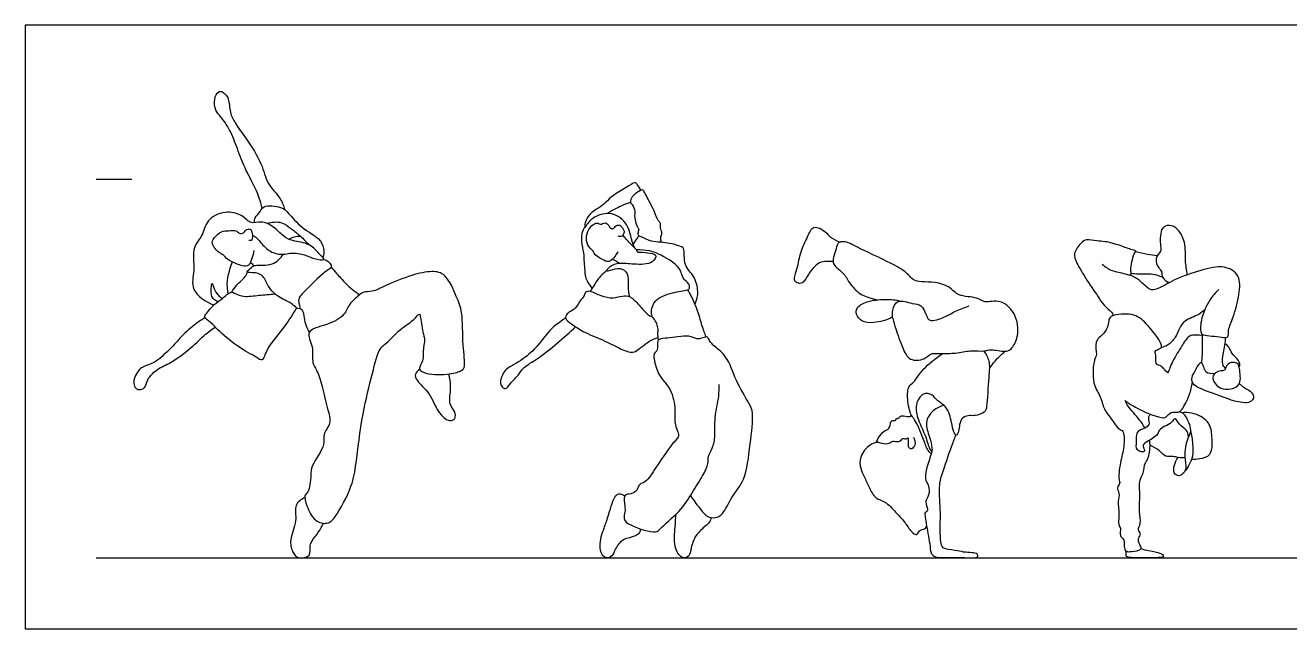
# Model space of a CAD drawing. Header units: millimetres. Extents: x 1.9 to 19.7, y 0.9 to 24.9.
# Drawn here: x 1.91 to 7.34, y 11.11 to 13.7 of the extents above; entities that cross this region are included whole.
import ezdxf

# ---------------------------------------------------------------- set-up
doc = ezdxf.new("R2010")
doc.units = ezdxf.units.MM
for name, color, linetype, true_color in [('AG-DIAGRAM', 7, 'Continuous', 0xfecc66), ('AG-GUIDE', 7, 'Continuous', 0xcccccc), ('AG-PEOPLE', 7, 'Continuous', 0x66ccff), ('X-VPRT', 6, 'Continuous', 0xff00ff)]:
    doc.layers.add(name, color=color, linetype=linetype, true_color=true_color)

msp = doc.modelspace()

# ---------------------------------------------------------------- linework, layer by layer
at = {"layer": 'AG-DIAGRAM'}
msp.add_line((2.2184, 11.4133), (17.5534, 11.4133), dxfattribs=at)
at = {"layer": 'AG-GUIDE'}
msp.add_line((2.2184, 13.0389), (2.3708, 13.0389), dxfattribs=at)
at = {"layer": 'AG-PEOPLE'}
for points, knots in [([(2.9308, 12.9133), (2.9271, 12.9298), (2.9189, 12.9622), (2.8852, 13.0339), (2.8558, 13.0855), (2.8236, 13.1709), (2.7955, 13.2486), (2.7532, 13.3075), (2.7284, 13.3325), (2.7227, 13.381), (2.7392, 13.4158), (2.7587, 13.4167), (2.7734, 13.4028), (2.7894, 13.3829), (2.7913, 13.3228), (2.8149, 13.278), (2.8649, 13.2098), (2.9323, 13.1067), (2.9483, 13.0187), (3.0129, 12.9579), (3.0224, 12.9242), (3.0274, 12.9082)], [0, 0, 0, 0, 0.412184, 0.919162, 1.373184, 1.920721, 2.459233, 2.942409, 3.281375, 3.676479, 4.018305, 4.243922, 4.493657, 4.780768, 5.218103, 5.62896, 6.16066, 6.804305, 7.352065, 7.878421, 8.289254, 8.289254, 8.289254, 8.289254]), ([(4.5564, 12.9906), (4.5541, 13.0001), (4.5424, 13.0157), (4.53, 13.0283), (4.4921, 12.9987), (4.4374, 12.9727), (4.4067, 12.9378), (4.3773, 12.9154), (4.3345, 12.8905), (4.3154, 12.8537), (4.3161, 12.8381), (4.317, 12.8321)], [0, 0, 0, 0, 0.353121, 0.589149, 1.0126, 1.537308, 1.975641, 2.37184, 2.831012, 3.250093, 3.501418, 3.501418, 3.501418, 3.501418]), ([(4.6467, 12.7672), (4.644, 12.7732), (4.639, 12.7868), (4.6513, 12.8075), (4.6386, 12.8283), (4.6443, 12.8513), (4.6285, 12.8606), (4.6202, 12.8885), (4.6055, 12.9209), (4.5745, 12.9778), (4.5653, 12.9979), (4.5364, 12.9788), (4.5142, 12.9607), (4.5104, 12.9354), (4.5222, 12.9308), (4.533, 12.8987), (4.528, 12.8802), (4.535, 12.8496), (4.5415, 12.8338), (4.5504, 12.8226), (4.5415, 12.8064), (4.5462, 12.7972), (4.5487, 12.7931)], [0, 0, 0, 0, 0.291324, 0.59329, 0.904106, 1.200854, 1.456689, 1.794455, 2.202385, 2.73246, 2.993838, 3.342729, 3.707695, 4.003191, 4.215975, 4.579315, 4.875925, 5.234267, 5.509066, 5.738729, 6.000798, 6.246542, 6.246542, 6.246542, 6.246542]), ([(2.8976, 12.8512), (2.8974, 12.8586), (2.8973, 12.875), (2.9251, 12.8978), (2.9334, 12.9292), (3.0155, 12.9218), (3.0451, 12.8927), (3.0985, 12.826), (3.1764, 12.7891), (3.1983, 12.7428), (3.195, 12.7147), (3.1909, 12.7023)], [0, 0, 0, 0, 0.271993, 0.60697, 0.908712, 1.394094, 1.77449, 2.30342, 2.84031, 3.23391, 3.596868, 3.596868, 3.596868, 3.596868]), ([(4.5128, 12.9379), (4.5009, 12.9343), (4.479, 12.9271), (4.4284, 12.9013), (4.419, 12.8944), (4.4141, 12.891)], [0, 0, 0, 0, 0.39966, 0.882098, 1.157667, 1.157667, 1.157667, 1.157667]), ([(2.889, 12.7969), (2.8939, 12.7949), (2.9052, 12.7913), (2.9341, 12.753), (2.9753, 12.7191), (3.0223, 12.7138), (3.0487, 12.7238), (3.1102, 12.718), (3.1467, 12.697), (3.2086, 12.6867), (3.1759, 12.7157), (3.1378, 12.7655), (3.0614, 12.7713), (3.0201, 12.792), (2.9821, 12.8359), (2.9265, 12.8619), (2.882, 12.842), (2.8448, 12.8884), (2.7711, 12.9051), (2.6892, 12.8665), (2.677, 12.7932), (2.6273, 12.7479), (2.6441, 12.6454), (2.6172, 12.5615), (2.689, 12.51), (2.7238, 12.4987)], [0, 0, 0, 0, 0.229757, 0.622796, 1.052921, 1.433216, 1.741894, 2.179854, 2.59134, 2.965401, 3.247759, 3.716002, 4.209352, 4.598145, 5.036835, 5.477794, 5.84566, 6.25907, 6.752773, 7.274949, 7.752723, 8.204388, 8.7754, 9.294319, 9.900832, 9.900832, 9.900832, 9.900832]), ([(4.5306, 12.7421), (4.5269, 12.7517), (4.5174, 12.771), (4.5053, 12.8472), (4.4355, 12.9025), (4.3584, 12.8805), (4.3348, 12.8574), (4.3227, 12.8397), (4.3205, 12.8364)], [0, 0, 0, 0, 0.363894, 0.924474, 1.512752, 2.067047, 2.501896, 2.60277, 2.60277, 2.60277, 2.60277]), ([(2.895, 12.7322), (2.8935, 12.7208), (2.887, 12.7002), (2.8771, 12.6636), (2.8447, 12.6657), (2.8217, 12.6756), (2.7803, 12.6912), (2.7639, 12.7152), (2.7456, 12.7212), (2.7095, 12.7604), (2.7232, 12.7873), (2.7546, 12.8182), (2.7866, 12.815), (2.8199, 12.8224), (2.8301, 12.8039), (2.853, 12.8054), (2.8597, 12.8233), (2.8806, 12.8267), (2.8888, 12.8116), (2.8914, 12.7721), (2.8778, 12.7755), (2.8738, 12.7759)], [0, 0, 0, 0, 0.340156, 0.671715, 0.966495, 1.266082, 1.647835, 1.947471, 2.203382, 2.601326, 2.898856, 3.2691, 3.598366, 3.917574, 4.159195, 4.405727, 4.647313, 4.881912, 5.113925, 5.446866, 5.648655, 5.648655, 5.648655, 5.648655]), ([(2.9521, 12.8484), (2.9715, 12.8552), (3.016, 12.8588), (3.0529, 12.8267), (3.0898, 12.8007), (3.1181, 12.7721), (3.1313, 12.757)], [0, 0, 0, 0, 0.454605, 0.847829, 1.237762, 1.687181, 1.687181, 1.687181, 1.687181]), ([(4.3205, 12.8364), (4.3148, 12.8298), (4.3036, 12.8151), (4.2997, 12.7687), (4.3118, 12.7228), (4.3126, 12.6943), (4.313, 12.6803)], [2.60277, 2.60277, 2.60277, 2.60277, 2.935684, 3.372146, 3.826315, 4.250799, 4.250799, 4.250799, 4.250799]), ([(4.4583, 12.7265), (4.4548, 12.72), (4.4468, 12.709), (4.42, 12.675), (4.3901, 12.6969), (4.3576, 12.7107), (4.3541, 12.7315), (4.3306, 12.7461), (4.3189, 12.7852), (4.331, 12.8226), (4.35, 12.8454), (4.3738, 12.8534), (4.3824, 12.8402), (4.404, 12.8565), (4.4198, 12.8401), (4.4266, 12.8235), (4.443, 12.8271), (4.4471, 12.838), (4.4687, 12.8474), (4.4883, 12.8148), (4.4829, 12.807), (4.4781, 12.7911), (4.4644, 12.7921), (4.459, 12.7939)], [0, 0, 0, 0, 0.308526, 0.698008, 1.066104, 1.448709, 1.726297, 2.055256, 2.460816, 2.866238, 3.222832, 3.522572, 3.739816, 4.038, 4.325795, 4.590999, 4.821315, 5.039523, 5.316995, 5.684379, 5.880582, 6.123767, 6.393291, 6.393291, 6.393291, 6.393291]), ([(5.3826, 12.6849), (5.3755, 12.6856), (5.3612, 12.6858), (5.3294, 12.685), (5.3023, 12.6647), (5.2752, 12.6317), (5.2579, 12.5936), (5.2332, 12.589), (5.2087, 12.6041), (5.2313, 12.6567), (5.2408, 12.728), (5.2725, 12.7868), (5.2948, 12.8466), (5.3523, 12.8141), (5.3685, 12.7879), (5.3983, 12.7733), (5.4131, 12.7687)], [0, 0, 0, 0, 0.280796, 0.613319, 0.959161, 1.360659, 1.742643, 2.021866, 2.296275, 2.724576, 3.248328, 3.755837, 4.181449, 4.609626, 4.959079, 5.371437, 5.371437, 5.371437, 5.371437]), ([(6.9039, 12.6281), (6.9005, 12.6484), (6.8923, 12.6896), (6.8991, 12.766), (6.8604, 12.835), (6.8169, 12.8433), (6.7849, 12.8247), (6.7871, 12.7508), (6.7931, 12.7287), (6.7596, 12.6997), (6.7793, 12.657), (6.7971, 12.6408), (6.791, 12.6144), (6.8154, 12.5983), (6.8275, 12.595)], [0, 0, 0, 0, 0.558615, 1.181611, 1.788337, 2.225423, 2.617524, 3.208408, 3.544328, 3.970723, 4.428012, 4.767807, 5.10114, 5.538127, 5.538127, 5.538127, 5.538127]), ([(3.0442, 12.781), (3.0523, 12.7853), (3.0694, 12.7919), (3.0861, 12.7942), (3.0945, 12.7945)], [0, 0, 0, 0, 0.3021827, 0.5924775, 0.5924775, 0.5924775, 0.5924775]), ([(4.5439, 12.7257), (4.5419, 12.7287), (4.5378, 12.7354), (4.5075, 12.7654), (4.4894, 12.7869), (4.4796, 12.7985)], [0, 0, 0, 0, 0.216917, 0.63325, 1.074745, 1.074745, 1.074745, 1.074745]), ([(4.7892, 12.5015), (4.7983, 12.5231), (4.8058, 12.556), (4.7885, 12.6263), (4.7384, 12.6635), (4.7454, 12.7437), (4.7303, 12.7489), (4.6684, 12.7701), (4.5959, 12.766), (4.5504, 12.8003), (4.5411, 12.7846), (4.5284, 12.7693), (4.5234, 12.7601)], [0, 0, 0, 0, 0.460314, 0.99572, 1.511034, 2.053395, 2.277827, 2.792084, 3.373823, 3.817257, 4.058719, 4.378526, 4.378526, 4.378526, 4.378526]), ([(5.6391, 12.4402), (5.6429, 12.4253), (5.6505, 12.3956), (5.6804, 12.3152), (5.7068, 12.2564), (5.7748, 12.2614), (5.8003, 12.2912), (5.8242, 12.2903), (5.8552, 12.2907), (5.9184, 12.2899), (5.9767, 12.3062), (6.0304, 12.297), (6.0595, 12.3112), (6.1215, 12.2945), (6.1493, 12.3086), (6.1796, 12.3585), (6.1768, 12.4527), (6.1057, 12.5276), (6.0327, 12.5034), (6.0021, 12.5344), (5.9177, 12.5331), (5.8883, 12.5763), (5.8196, 12.5997), (5.7642, 12.5951), (5.7245, 12.6048), (5.7054, 12.6317), (5.6492, 12.6723), (5.4998, 12.7368), (5.4453, 12.77), (5.4148, 12.771), (5.3993, 12.7619), (5.3939, 12.7302), (5.3796, 12.6954), (5.3854, 12.6644), (5.4299, 12.6375), (5.4501, 12.5924), (5.4963, 12.542), (5.55, 12.526), (5.5669, 12.5219), (5.5752, 12.5204)], [0, 0, 0, 0, 0.411032, 0.973718, 1.438542, 1.894979, 2.261493, 2.536848, 2.872145, 3.352086, 3.832097, 4.262185, 4.604672, 5.072711, 5.394493, 5.835685, 6.415522, 6.992525, 7.477695, 7.85742, 8.386517, 8.81244, 9.314294, 9.772269, 10.140733, 10.466816, 10.969117, 11.751313, 12.237054, 12.545312, 12.779901, 13.115513, 13.488779, 13.807568, 14.226299, 14.653932, 15.151415, 15.596339, 15.900268, 15.900268, 15.900268, 15.900268]), ([(6.538, 12.673), (6.5504, 12.6617), (6.5802, 12.6419), (6.6172, 12.6407), (6.6589, 12.6222), (6.6634, 12.6366), (6.6574, 12.6571), (6.6736, 12.7229), (6.6876, 12.7306), (6.6616, 12.7353), (6.615, 12.7545), (6.5504, 12.7725), (6.5169, 12.7717), (6.4691, 12.7826), (6.4471, 12.7652), (6.4105, 12.7207), (6.4291, 12.6754), (6.4712, 12.6049), (6.526, 12.526), (6.5483, 12.4909), (6.5856, 12.4636), (6.5828, 12.4548), (6.5826, 12.4515)], [0, 0, 0, 0, 0.503678, 0.955867, 1.398526, 1.604134, 1.942073, 2.525075, 2.731543, 3.028274, 3.556098, 4.133696, 4.556542, 5.028936, 5.398353, 5.907801, 6.375243, 7.030215, 7.725626, 8.200702, 8.651864, 8.875999, 8.875999, 8.875999, 8.875999]), ([(3.1957, 12.6942), (3.2101, 12.6896), (3.2223, 12.6789), (3.2331, 12.6583), (3.1934, 12.6404), (3.1145, 12.5558), (3.0781, 12.5243), (3.1011, 12.4744), (3.0695, 12.4905), (3.0566, 12.51), (2.9944, 12.5293), (2.9504, 12.5857), (2.9322, 12.6359), (2.8817, 12.6373), (2.8578, 12.6391), (2.8881, 12.6617), (2.9001, 12.6722), (2.9806, 12.6642), (3.0091, 12.699), (3.0214, 12.7163)], [0, 0, 0, 0, 0.288262, 0.523348, 0.870519, 1.504921, 1.900436, 2.237767, 2.492192, 2.78243, 3.234628, 3.726467, 4.129982, 4.528444, 4.73726, 5.039058, 5.287269, 5.776748, 6.23836, 6.23836, 6.23836, 6.23836]), ([(4.5439, 12.7257), (4.5579, 12.7263), (4.5823, 12.7223), (4.6306, 12.7183), (4.6067, 12.6716), (4.5264, 12.672), (4.467, 12.6805), (4.4236, 12.6669), (4.4043, 12.6422), (4.4304, 12.6488), (4.4682, 12.6609), (4.5067, 12.6348), (4.4996, 12.5826), (4.5051, 12.5321), (4.5216, 12.5299), (4.5604, 12.4843), (4.575, 12.468), (4.6037, 12.4428), (4.6052, 12.4513)], [0, 0, 0, 0, 0.434136, 0.83487, 1.210724, 1.802005, 2.336269, 2.78698, 3.079485, 3.351019, 3.782321, 4.191168, 4.677494, 5.130118, 5.380922, 5.879758, 6.255788, 6.641089, 6.641089, 6.641089, 6.641089]), ([(4.6052, 12.4513), (4.6033, 12.4587), (4.6005, 12.4747), (4.6152, 12.5251), (4.6896, 12.5521), (4.7534, 12.5624), (4.7675, 12.5651), (4.7664, 12.5923), (4.7317, 12.6103), (4.7335, 12.6628), (4.632, 12.7202), (4.5967, 12.7313), (4.5563, 12.7359), (4.5374, 12.7346)], [6.641089, 6.641089, 6.641089, 6.641089, 6.954, 7.394239, 7.977821, 8.502068, 8.71349, 9.009894, 9.391792, 9.83467, 10.513707, 10.935116, 11.427277, 11.427277, 11.427277, 11.427277]), ([(6.774, 12.7089), (6.76, 12.7108), (6.7321, 12.7151), (6.6981, 12.7224), (6.6813, 12.7266)], [0, 0, 0, 0, 0.462016, 0.9740719, 0.9740719, 0.9740719, 0.9740719]), ([(2.7848, 12.547), (2.7835, 12.5556), (2.7762, 12.601), (2.7907, 12.6485), (2.8028, 12.6831)], [1.8627813, 1.8627813, 1.8627813, 1.8627813, 2.0285782, 2.6359232, 2.6359232, 2.6359232, 2.6359232]), ([(2.8811, 12.6813), (2.8838, 12.6797), (2.889, 12.6756), (2.8924, 12.6691), (2.8935, 12.6657)], [0, 0, 0, 0, 0.1795256, 0.3687083, 0.3687083, 0.3687083, 0.3687083]), ([(3.2268, 12.6603), (3.2346, 12.6516), (3.2509, 12.6339), (3.291, 12.5869), (3.3285, 12.5562), (3.3489, 12.5416)], [0, 0, 0, 0, 0.342511, 0.793208, 1.294664, 1.294664, 1.294664, 1.294664]), ([(4.313, 12.6803), (4.3165, 12.6567), (4.3131, 12.6202), (4.3328, 12.588), (4.3471, 12.5693)], [6.3246982, 6.3246982, 6.3246982, 6.3246982, 6.8326435, 7.2988595, 7.2988595, 7.2988595, 7.2988595]), ([(4.465, 12.6763), (4.4604, 12.6798), (4.4509, 12.6862), (4.4396, 12.6916), (4.4338, 12.6939)], [0, 0, 0, 0, 0.2707332, 0.5534234, 0.5534234, 0.5534234, 0.5534234]), ([(7.039, 12.5643), (7.0241, 12.5508), (6.9959, 12.5212), (6.9587, 12.4372), (6.9588, 12.3714), (6.9816, 12.3687), (7.0574, 12.3587), (7.0821, 12.3586), (7.077, 12.3951), (7.1045, 12.4489), (7.1266, 12.542), (7.1341, 12.6276), (7.0591, 12.6728), (6.9597, 12.6476), (6.8511, 12.6112), (6.7815, 12.5681), (6.7524, 12.5614), (6.7354, 12.5675), (6.6972, 12.6068), (6.6716, 12.6206), (6.6578, 12.6277)], [0, 0, 0, 0, 0.551458, 1.241596, 1.77132, 2.075599, 2.705636, 3.012506, 3.386782, 3.940448, 4.647162, 5.275477, 5.8719, 6.583033, 7.360515, 7.996757, 8.357171, 8.642446, 9.157584, 9.64167, 9.64167, 9.64167, 9.64167]), ([(2.8007, 12.5533), (2.807, 12.5643), (2.8191, 12.5856), (2.8593, 12.6167), (2.8645, 12.6321), (2.8673, 12.6393)], [0, 0, 0, 0, 0.357025, 0.759991, 1.038901, 1.038901, 1.038901, 1.038901]), ([(3.4383, 12.3108), (3.4257, 12.2908), (3.4017, 12.1929), (3.3599, 12.0351), (3.3343, 11.8185), (3.3212, 11.7252), (3.2498, 11.5882), (3.2121, 11.5551), (3.1529, 11.5679), (3.1222, 11.6326), (3.108, 11.6823), (3.133, 11.6928), (3.1413, 11.7695), (3.1391, 11.8084), (3.2072, 11.8975), (3.1872, 11.9424), (3.2317, 11.9917), (3.2095, 12.054), (3.1905, 12.1474), (3.1677, 12.2188), (3.1417, 12.2499), (3.155, 12.3182), (3.1099, 12.3906), (3.2114, 12.4115), (3.2863, 12.4499), (3.3022, 12.5036), (3.3446, 12.5375), (3.3658, 12.5566), (3.4064, 12.5534), (3.4635, 12.584), (3.5725, 12.628), (3.6569, 12.6465), (3.7244, 12.6338), (3.7653, 12.5311), (3.7941, 12.4673), (3.7895, 12.3299), (3.8052, 12.2365), (3.7883, 12.214), (3.7339, 12.1993), (3.6407, 12.1971), (3.5962, 12.2233), (3.6265, 12.2588), (3.6197, 12.3167), (3.6324, 12.3475), (3.6185, 12.3814), (3.6155, 12.4181), (3.6094, 12.4477), (3.608, 12.4665), (3.577, 12.4274), (3.5237, 12.3977), (3.465, 12.3321), (3.4454, 12.322), (3.4383, 12.3108)], [0, 0, 0, 0, 0.612237, 1.387774, 2.229007, 2.815623, 3.517877, 3.908458, 4.315157, 4.808021, 5.194283, 5.455767, 5.940582, 6.328789, 6.911405, 7.29197, 7.719941, 8.174554, 8.751247, 9.247761, 9.598005, 10.071092, 10.530128, 11.05189, 11.586837, 12.006182, 12.423671, 12.723501, 13.0688, 13.533109, 14.167406, 14.707079, 15.152468, 15.733982, 16.231456, 16.914418, 17.466589, 17.733227, 18.158229, 18.73191, 19.083185, 19.430251, 19.869367, 20.196768, 20.534252, 20.892666, 21.218497, 21.395069, 21.740819, 22.225242, 22.755888, 23.097416, 23.097416, 23.097416, 23.097416]), ([(4.4111, 12.646), (4.4014, 12.6389), (4.3819, 12.6247), (4.3543, 12.5809), (4.3411, 12.5596), (4.3392, 12.5565)], [0, 0, 0, 0, 0.39091, 0.93298, 1.02582, 1.02582, 1.02582, 1.02582]), ([(6.7969, 12.6173), (6.7836, 12.623), (6.757, 12.6339), (6.693, 12.6281), (6.6724, 12.6322), (6.662, 12.6338)], [0, 0, 0, 0, 0.467827, 1.025913, 1.425915, 1.425915, 1.425915, 1.425915]), ([(3.0783, 12.4867), (3.0622, 12.4602), (3.0326, 12.4076), (2.9488, 12.3172), (2.9348, 12.2515), (2.9019, 12.279), (2.8228, 12.3165), (2.7411, 12.3913), (2.7128, 12.4203), (2.6823, 12.4445), (2.686, 12.4555), (2.7242, 12.5041), (2.7572, 12.5211), (2.7949, 12.5602), (2.8184, 12.5459), (2.8521, 12.5309), (2.9202, 12.5417), (2.9632, 12.5438), (2.9856, 12.546)], [0, 0, 0, 0, 0.559108, 1.210233, 1.616887, 1.915797, 2.473577, 3.083183, 3.466582, 3.799665, 3.971451, 4.412468, 4.795407, 5.191492, 5.463069, 5.807144, 6.282605, 6.75784, 6.75784, 6.75784, 6.75784]), ([(2.7402, 12.5119), (2.7303, 12.5175), (2.7067, 12.5257), (2.7153, 12.6196), (2.7223, 12.5589), (2.75, 12.5328), (2.7598, 12.5263)], [0, 0, 0, 0, 0.33816, 0.773671, 1.145901, 1.375362, 1.375362, 1.375362, 1.375362]), ([(4.5109, 12.5328), (4.5, 12.5357), (4.489, 12.5373), (4.4652, 12.5332), (4.4376, 12.5244), (4.3856, 12.5338), (4.3431, 12.56), (4.3173, 12.5555), (4.3123, 12.5336), (4.2988, 12.521), (4.276, 12.4824), (4.258, 12.4728), (4.2394, 12.4619), (4.228, 12.4373), (4.2622, 12.4154), (4.3089, 12.3812), (4.394, 12.3501), (4.4611, 12.3126), (4.5165, 12.2919), (4.5402, 12.3008), (4.5953, 12.3482), (4.6191, 12.3549), (4.6314, 12.359)], [0, 0, 0, 0, 0.380554, 0.380554, 0.800318, 1.274329, 1.734495, 2.032497, 2.316472, 2.604188, 3.03508, 3.332954, 3.631845, 3.92924, 4.309962, 4.815998, 5.438558, 6.028269, 6.506519, 6.825993, 7.371653, 7.779052, 7.779052, 7.779052, 7.779052]), ([(4.8375, 12.3612), (4.8338, 12.3697), (4.8268, 12.3856), (4.8094, 12.4464), (4.7875, 12.5092), (4.7691, 12.546), (4.7592, 12.5636)], [0.021979, 0.021979, 0.021979, 0.021979, 0.326004, 0.843356, 1.387184, 1.8964, 1.8964, 1.8964, 1.8964]), ([(5.638, 12.4469), (5.6136, 12.4328), (5.5587, 12.4198), (5.5047, 12.4236), (5.4795, 12.4579), (5.4818, 12.4927), (5.5357, 12.5173), (5.5741, 12.5204), (5.6222, 12.5238), (5.6552, 12.5195), (5.6644, 12.5166), (5.6687, 12.5151)], [0, 0, 0, 0, 0.557105, 0.989151, 1.356732, 1.682266, 2.125473, 2.513993, 2.934549, 3.279164, 3.501947, 3.501947, 3.501947, 3.501947]), ([(5.6391, 12.4402), (5.6368, 12.4519), (5.6369, 12.4747), (5.6555, 12.5284), (5.7223, 12.5015), (5.7627, 12.502), (5.7816, 12.459), (5.7944, 12.4206), (5.8651, 12.4475), (5.9064, 12.4719), (5.9471, 12.4879), (5.9669, 12.4951)], [0, 0, 0, 0, 0.361443, 0.759596, 1.232667, 1.609538, 2.003678, 2.344126, 2.824501, 3.266833, 3.748085, 3.748085, 3.748085, 3.748085]), ([(2.6861, 12.444), (2.6723, 12.4358), (2.646, 12.4196), (2.5828, 12.3644), (2.558, 12.3304), (2.5002, 12.2768), (2.4718, 12.2515), (2.4176, 12.2336), (2.3984, 12.2171), (2.3825, 12.1884), (2.377, 12.1635), (2.3875, 12.1382), (2.402, 12.1333), (2.4323, 12.1405), (2.4334, 12.1821), (2.4884, 12.2302), (2.5467, 12.2523), (2.6335, 12.3199), (2.6916, 12.3786), (2.7174, 12.3954), (2.7296, 12.4033)], [0, 0, 0, 0, 0.402036, 0.919848, 1.314545, 1.815015, 2.187293, 2.611516, 2.904128, 3.227563, 3.52219, 3.807746, 4.024192, 4.313433, 4.661966, 5.138999, 5.605686, 6.212638, 6.74061, 7.122676, 7.122676, 7.122676, 7.122676]), ([(3.0923, 12.4848), (3.0981, 12.4802), (3.1106, 12.4691), (3.11, 12.4334), (3.1221, 12.4018), (3.1293, 12.3874), (3.1333, 12.3805)], [0, 0, 0, 0, 0.272585, 0.611286, 0.948617, 1.230966, 1.230966, 1.230966, 1.230966]), ([(4.2338, 12.444), (4.2294, 12.4405), (4.2046, 12.4206), (4.1707, 12.4007), (4.1157, 12.3224), (4.0563, 12.2663), (3.983, 12.2268), (3.9667, 12.2107), (3.9466, 12.1613), (3.9641, 12.143), (3.978, 12.1353), (3.9975, 12.1647), (4.0332, 12.1969), (4.0489, 12.23), (4.1083, 12.2627), (4.2013, 12.3355), (4.2516, 12.3808), (4.2765, 12.405)], [2.05923, 2.05923, 2.05923, 2.05923, 2.163254, 2.677843, 3.298212, 3.912242, 4.488697, 4.811739, 5.263628, 5.569942, 5.790386, 6.152515, 6.613452, 6.996211, 7.520728, 8.235017, 8.902398, 8.902398, 8.902398, 8.902398]), ([(4.6332, 12.3488), (4.6314, 12.358), (4.6281, 12.3775), (4.6342, 12.4008), (4.6184, 12.4343), (4.6064, 12.4469)], [0, 0, 0, 0, 0.346535, 0.665134, 1.137111, 1.137111, 1.137111, 1.137111]), ([(6.9687, 12.3657), (6.9601, 12.3682), (6.9421, 12.37), (6.9072, 12.3685), (6.8785, 12.3197), (6.8418, 12.2637), (6.8219, 12.2119), (6.8204, 12.2048), (6.7994, 12.2275), (6.7929, 12.2369), (6.7618, 12.2437), (6.772, 12.2836), (6.7601, 12.3005), (6.7824, 12.3095), (6.7951, 12.3154), (6.7907, 12.3407), (6.7268, 12.4241), (6.6715, 12.4652), (6.5814, 12.4572), (6.5645, 12.4371), (6.5651, 12.4071), (6.5458, 12.374), (6.5013, 12.3436), (6.5178, 12.2852), (6.5007, 12.2638), (6.4928, 12.1585), (6.5303, 12.1121), (6.5449, 12.0489), (6.5648, 12.0292), (6.607, 11.9607), (6.6319, 11.9613), (6.6339, 11.8927), (6.6179, 11.835), (6.6049, 11.7547), (6.6173, 11.7319), (6.5981, 11.7138), (6.6148, 11.6886), (6.6026, 11.6548), (6.6135, 11.5951), (6.6047, 11.5551), (6.6205, 11.5403), (6.6093, 11.5062), (6.6347, 11.4931), (6.6308, 11.4625), (6.6369, 11.4388), (6.6563, 11.439), (6.6956, 11.4425), (6.7086, 11.4547), (6.6974, 11.4702), (6.689, 11.4963), (6.7088, 11.5157), (6.6869, 11.5345), (6.7078, 11.5624), (6.6944, 11.6129), (6.7023, 11.6779), (6.694, 11.7477), (6.7184, 11.7746), (6.7185, 11.8208), (6.7349, 11.8303), (6.745, 11.8827), (6.743, 11.9097), (6.7416, 11.9178)], [0, 0, 0, 0, 0.368016, 0.761285, 1.273367, 1.88932, 2.400055, 2.516578, 2.880873, 3.149302, 3.495726, 3.918914, 4.201343, 4.514028, 4.762989, 5.076941, 5.797835, 6.408487, 7.04861, 7.381797, 7.752863, 8.188407, 8.686621, 9.191171, 9.561846, 10.260682, 10.825996, 11.367018, 11.767846, 12.38328, 12.689188, 13.223635, 13.817088, 14.443044, 14.775488, 15.091354, 15.443979, 15.860116, 16.418819, 16.857328, 17.158377, 17.546138, 17.884729, 18.267634, 18.591856, 18.88342, 19.334169, 19.593131, 19.881642, 20.243559, 20.573428, 20.892592, 21.269319, 21.76933, 22.358759, 22.93709, 23.356813, 23.809784, 24.102755, 24.654683, 24.903987, 24.903987, 24.903987, 24.903987]), ([(6.9789, 12.4794), (6.9706, 12.4717), (6.9552, 12.4549), (6.8893, 12.4341), (6.8687, 12.3982), (6.8553, 12.3585), (6.8198, 12.3229), (6.8012, 12.3181), (6.7922, 12.3164)], [0, 0, 0, 0, 0.413983, 0.987978, 1.434582, 1.894147, 2.385483, 2.758219, 2.758219, 2.758219, 2.758219]), ([(4.7695, 11.6797), (4.7876, 11.6528), (4.8126, 11.6222), (4.841, 11.5869), (4.8767, 11.5827), (4.913, 11.5991), (4.9454, 11.6784), (5.0088, 11.7448), (5.0245, 11.8908), (5.043, 12.036), (5.0202, 12.0794), (4.9576, 12.18), (4.9359, 12.27), (4.8695, 12.3243), (4.8535, 12.3394), (4.8444, 12.3629), (4.8329, 12.3603), (4.8185, 12.357), (4.8074, 12.3528), (4.7972, 12.3512), (4.76, 12.3691), (4.7174, 12.3598), (4.6364, 12.3547), (4.6274, 12.3431), (4.6282, 12.316), (4.6272, 12.3008), (4.609, 12.2903), (4.6169, 12.2456), (4.6371, 12.187), (4.6905, 12.1378), (4.7073, 12.0489), (4.6979, 11.982), (4.7299, 11.9361), (4.7013, 11.9148), (4.6784, 11.8827), (4.6212, 11.8038), (4.5825, 11.7357), (4.5485, 11.7325), (4.5422, 11.7005), (4.5155, 11.6849), (4.4804, 11.6878), (4.4875, 11.6318), (4.4908, 11.6119), (4.4786, 11.5774), (4.5136, 11.5482), (4.6244, 11.5137), (4.6391, 11.5416), (4.7287, 11.6114), (4.7753, 11.6905), (4.822, 11.7619), (4.8488, 11.8158), (4.8426, 11.8486), (4.8675, 11.8843), (4.8777, 11.94), (4.8712, 12.0139), (4.8943, 12.1059), (4.8928, 12.1397), (4.8926, 12.1564)], [-7.690498, -7.690498, -7.690498, -7.690498, -7.209273, -6.800991, -6.438159, -6.059114, -5.513063, -4.922136, -4.191895, -3.571119, -3.166458, -2.498723, -1.773774, -1.294684, -0.802013, -0.508492, -0.310481, 0, 0, 0.246985, 0.642231, 1.099785, 1.67492, 1.900153, 2.232963, 2.483335, 2.746256, 3.161649, 3.680124, 4.229156, 4.846986, 5.363817, 6.075444, 6.650831, 7.043773, 7.706283, 8.277302, 8.615356, 8.959309, 9.313741, 9.647801, 10.090734, 10.407035, 10.760412, 11.187713, 11.865476, 12.196887, 12.876417, 13.524326, 14.129311, 14.623394, 14.981418, 15.395611, 15.880886, 16.452017, 17.082782, 17.545214, 17.545214, 17.545214, 17.545214]), ([(6.9649, 12.2486), (6.9662, 12.2611), (6.9686, 12.2861), (6.9697, 12.343), (6.9684, 12.3714)], [0, 0, 0, 0, 0.43562, 1.091012, 1.091012, 1.091012, 1.091012]), ([(7.0677, 12.226), (7.0625, 12.2309), (7.0499, 12.2433), (7.0591, 12.2946), (7.0662, 12.3374), (7.0687, 12.359)], [0, 0, 0, 0, 0.330082, 0.793401, 1.324917, 1.324917, 1.324917, 1.324917]), ([(7.1256, 12.2341), (7.1274, 12.237), (7.1329, 12.2442), (7.1164, 12.2707), (7.0937, 12.2879), (7.084, 12.3197), (7.0711, 12.3276), (7.065, 12.3312)], [0, 0, 0, 0, 0.22792, 0.601843, 0.991664, 1.386436, 1.713586, 1.713586, 1.713586, 1.713586]), ([(5.8033, 11.8589), (5.7975, 11.8653), (5.7845, 11.88), (5.7688, 11.9277), (5.7351, 12.0081), (5.7146, 12.0234), (5.6995, 12.093), (5.7033, 12.1517), (5.7316, 12.1657), (5.7554, 12.2111), (5.8193, 12.2676), (5.8421, 12.283), (5.8539, 12.2905)], [0, 0, 0, 0, 0.309446, 0.74785, 1.305378, 1.610125, 2.112004, 2.564892, 2.874829, 3.304762, 3.862033, 4.254058, 4.254058, 4.254058, 4.254058]), ([(6.0295, 12.3008), (6.0391, 12.2877), (6.0573, 12.2554), (6.0498, 12.1897), (6.0433, 12.0648), (6.037, 12.0359), (5.9916, 12.0214), (5.9709, 12.0244), (5.9344, 12.0196), (5.9249, 11.984), (5.9221, 11.96), (5.9123, 11.9315), (5.897, 11.9565), (5.8921, 11.995), (5.8739, 12.0638), (5.8299, 12.0842), (5.8097, 12.1156), (5.7651, 12.1251), (5.7322, 12.0688), (5.7465, 12.0025), (5.7798, 11.9398), (5.7949, 11.8798), (5.803, 11.8726), (5.806, 11.869)], [0, 0, 0, 0, 0.422582, 0.927667, 1.602014, 1.917531, 2.306517, 2.598187, 2.93797, 3.283121, 3.604, 3.874748, 4.127922, 4.524081, 5.022897, 5.430715, 5.792327, 6.154914, 6.601718, 7.093944, 7.619989, 8.080978, 8.307751, 8.307751, 8.307751, 8.307751]), ([(6.0533, 12.2264), (6.061, 12.2373), (6.0771, 12.2586), (6.1053, 12.2868), (6.1206, 12.2996)], [0, 0, 0, 0, 0.382468, 0.8498241, 0.8498241, 0.8498241, 0.8498241]), ([(3.6078, 12.2222), (3.5995, 12.2177), (3.583, 12.2019), (3.5938, 12.1701), (3.6553, 12.1199), (3.6797, 12.0401), (3.7308, 11.9953), (3.7633, 12.0076), (3.7598, 12.0444), (3.7293, 12.0713), (3.745, 12.1456), (3.7363, 12.1829), (3.7325, 12.2024)], [0, 0, 0, 0, 0.308468, 0.611936, 1.119487, 1.659604, 2.10938, 2.394858, 2.710917, 3.064765, 3.548717, 3.995794, 3.995794, 3.995794, 3.995794]), ([(7.1266, 12.1603), (7.133, 12.1552), (7.1436, 12.1439), (7.1945, 12.1207), (7.1827, 12.0731), (7.1061, 12.0821), (7.0327, 12.1141), (6.9373, 12.144), (6.92, 12.1731), (6.927, 12.2042), (6.9525, 12.2396), (6.9616, 12.2574), (6.9741, 12.2318), (6.9792, 12.2073), (7.0101, 12.2026), (7.0229, 12.2053)], [0, 0, 0, 0, 0.352411, 0.851953, 1.245641, 1.816266, 2.491297, 3.187215, 3.561527, 3.949714, 4.430807, 4.678615, 5.002897, 5.355864, 5.801066, 5.801066, 5.801066, 5.801066]), ([(7.0677, 12.226), (7.0699, 12.2306), (7.072, 12.2426), (7.0988, 12.2562), (7.1249, 12.2453), (7.1266, 12.2237), (7.1392, 12.1548), (7.0902, 12.1345), (7.0461, 12.1373), (7.0235, 12.1586), (7.0097, 12.1805), (7.0172, 12.2044), (7.041, 12.2168), (7.0596, 12.214), (7.0658, 12.2219), (7.0677, 12.226)], [0, 0, 0, 0, 0.284574, 0.65353, 0.997656, 1.321581, 1.881426, 2.353535, 2.817411, 3.204015, 3.552036, 3.883984, 4.240899, 4.536493, 4.790633, 4.790633, 4.790633, 4.790633]), ([(6.636, 12.0879), (6.648, 12.0793), (6.6724, 12.0624), (6.7473, 12.0262), (6.7997, 12.012), (6.814, 12.0171), (6.8318, 12.0425), (6.8654, 12.0345), (6.8839, 12.0507), (6.9155, 12.1134), (6.9227, 12.1481), (6.9253, 12.1668)], [26.76145, 26.76145, 26.76145, 26.76145, 27.234445, 27.890912, 28.401803, 28.658069, 29.027879, 29.415268, 29.747845, 30.333009, 30.866582, 30.866582, 30.866582, 30.866582]), ([(5.8591, 12.067), (5.8421, 12.0631), (5.8094, 12.0479), (5.7724, 11.9948), (5.7976, 11.9336), (5.807, 11.8865), (5.8078, 11.8685), (5.7862, 11.8098), (5.7752, 11.7583), (5.7845, 11.7367), (5.7975, 11.7127), (5.7926, 11.6734), (5.7728, 11.6542), (5.7955, 11.6142), (5.7737, 11.6092), (5.7795, 11.5845), (5.7831, 11.5499), (5.8001, 11.4636), (5.801, 11.4263), (5.831, 11.4126), (5.8806, 11.4143), (5.942, 11.4147), (6.0085, 11.4104), (6.0014, 11.4323), (5.9776, 11.4356), (5.9413, 11.4366), (5.9065, 11.4458), (5.8493, 11.4499), (5.8443, 11.4821), (5.8407, 11.5396), (5.8457, 11.6058), (5.8351, 11.7196), (5.8503, 11.7733), (5.8893, 11.8875), (5.9027, 11.9216), (5.9098, 11.9396)], [0, 0, 0, 0, 0.43816, 0.895461, 1.381387, 1.791635, 2.044416, 2.520458, 2.962517, 3.242753, 3.553751, 3.922663, 4.227531, 4.589029, 4.810774, 5.080545, 5.451689, 5.995689, 6.351438, 6.664635, 7.085758, 7.592101, 8.039412, 8.240119, 8.526646, 8.890558, 9.26918, 9.700585, 10.011305, 10.430755, 10.937845, 11.571937, 12.044127, 12.694459, 13.15554, 13.15554, 13.15554, 13.15554]), ([(6.7206, 11.9708), (6.7144, 11.9819), (6.6925, 12.0153), (6.6481, 12.0615), (6.6402, 12.0796), (6.636, 12.0879)], [25.445998, 25.445998, 25.445998, 25.445998, 25.765013, 26.385583, 26.76145, 26.76145, 26.76145, 26.76145]), ([(5.5676, 11.9076), (5.5716, 11.9186), (5.5827, 11.9386), (5.6046, 11.9604), (5.6215, 11.9651), (5.6279, 11.9825), (5.6298, 12.0019), (5.6415, 12.004), (5.6502, 12.0006), (5.6523, 12.0122), (5.6676, 12.0115), (5.6681, 12.0245), (5.7011, 12.0209), (5.7081, 12.0177), (5.7195, 12.0232)], [0, 0, 0, 0, 0.381988, 0.734942, 0.991402, 1.260957, 1.534577, 1.735411, 1.909445, 2.097626, 2.322307, 2.510044, 2.859354, 3.074884, 3.074884, 3.074884, 3.074884]), ([(6.9085, 11.9333), (6.9069, 11.943), (6.9019, 11.9648), (6.8683, 11.9806), (6.852, 12.0208), (6.8363, 11.9906), (6.8075, 11.9786), (6.7796, 11.9627), (6.776, 11.9348), (6.7243, 11.9097), (6.7083, 11.8941), (6.7296, 11.8619), (6.6787, 11.8723), (6.6879, 11.912), (6.6822, 11.9499), (6.7101, 11.9685), (6.7489, 11.9795), (6.7342, 12.0145), (6.7402, 12.0231), (6.7422, 12.0274)], [0, 0, 0, 0, 0.385332, 0.821338, 1.2132, 1.541093, 1.951908, 2.336428, 2.69346, 3.221649, 3.535079, 3.871576, 4.254627, 4.67916, 5.105356, 5.498376, 5.908033, 6.291087, 6.559626, 6.559626, 6.559626, 6.559626]), ([(6.9218, 11.836), (6.9334, 11.8356), (6.9555, 11.8386), (7.0121, 11.8496), (7.01, 11.9268), (7.0053, 11.9889), (6.9471, 12.0365), (6.8789, 12.0402), (6.8861, 12.0329), (6.9004, 12.0145), (6.913, 11.986), (6.9203, 11.953), (6.9014, 11.9257), (6.8868, 11.8472), (6.9014, 11.8013), (6.8899, 11.7777), (6.8667, 11.7599), (6.8418, 11.7762), (6.8462, 11.812), (6.8562, 11.8337), (6.8637, 11.8433)], [0, 0, 0, 0, 0.418672, 0.905903, 1.487985, 2.047886, 2.659999, 3.347948, 3.347948, 3.347948, 3.837348, 4.229586, 4.627713, 5.259547, 5.746459, 6.091813, 6.44902, 6.784073, 7.191319, 7.620746, 7.620746, 7.620746, 7.620746]), ([(6.8861, 12.0329), (6.8831, 12.0339), (6.8772, 12.0368), (6.8736, 12.0398), (6.8719, 12.0414)], [0, 0, 0, 0, 0.2207324, 0.4084213, 0.4084213, 0.4084213, 0.4084213]), ([(6.917, 11.9595), (6.9218, 11.9409), (6.9272, 11.9035), (6.9285, 11.8492), (6.9128, 11.8128), (6.8991, 11.792), (6.8912, 11.7828)], [0, 0, 0, 0, 0.539347, 1.057719, 1.498835, 1.927879, 1.927879, 1.927879, 1.927879]), ([(5.727, 11.9304), (5.7296, 11.9262), (5.7338, 11.9172), (5.7357, 11.8916), (5.7154, 11.8759), (5.7034, 11.8914), (5.7077, 11.9128), (5.7051, 11.9324), (5.6947, 11.9188), (5.6789, 11.9293), (5.6706, 11.9068), (5.6437, 11.9128), (5.6338, 11.9113), (5.616, 11.8974), (5.5856, 11.9056), (5.572, 11.9099), (5.5373, 11.9001), (5.4931, 11.8482), (5.4985, 11.7962), (5.5167, 11.7619), (5.5364, 11.7157), (5.5614, 11.6653), (5.6136, 11.6546), (5.6552, 11.6008), (5.6876, 11.5733), (5.7111, 11.5296), (5.7451, 11.5042), (5.7496, 11.5333), (5.7778, 11.5346), (5.7821, 11.5456), (5.7842, 11.5502)], [0, 0, 0, 0, 0.232671, 0.530974, 0.797948, 1.021915, 1.318303, 1.535591, 1.728092, 1.952059, 2.204231, 2.500657, 2.694094, 2.967227, 3.296944, 3.524314, 3.869365, 4.358716, 4.780247, 5.154399, 5.586022, 6.024684, 6.450995, 6.940168, 7.338788, 7.774777, 8.10811, 8.370213, 8.668544, 8.903322, 8.903322, 8.903322, 8.903322]), ([(6.8927, 11.8417), (6.883, 11.8415), (6.8632, 11.8419), (6.8414, 11.8502), (6.8077, 11.8442), (6.7839, 11.8766), (6.7571, 11.8895), (6.7434, 11.8959)], [0, 0, 0, 0, 0.382439, 0.725752, 1.114343, 1.544318, 2.021328, 2.021328, 2.021328, 2.021328]), ([(4.5533, 11.5377), (4.5538, 11.5321), (4.5554, 11.5177), (4.5182, 11.4995), (4.4701, 11.4921), (4.4438, 11.4432), (4.4311, 11.4133), (4.3953, 11.4088), (4.3727, 11.4649), (4.3994, 11.5425), (4.416, 11.5871), (4.4394, 11.6736), (4.4602, 11.6907), (4.4766, 11.6851), (4.4846, 11.681), (4.4882, 11.6783)], [0, 0, 0, 0, 0.26697, 0.663263, 1.118677, 1.591109, 1.954768, 2.284752, 2.750651, 3.334289, 3.814288, 4.423344, 4.732751, 4.985342, 5.226658, 5.226658, 5.226658, 5.226658]), ([(3.1135, 11.6712), (3.0988, 11.6638), (3.0644, 11.6412), (3.084, 11.5697), (3.0463, 11.4924), (3.0578, 11.4395), (3.0849, 11.4053), (3.1454, 11.4185), (3.1283, 11.4696), (3.1692, 11.5144), (3.1855, 11.5457), (3.1954, 11.561)], [0, 0, 0, 0, 0.406477, 0.87799, 1.409306, 1.822651, 2.182656, 2.569468, 2.940651, 3.377693, 3.805674, 3.805674, 3.805674, 3.805674]), ([(4.8559, 11.5863), (4.8569, 11.5827), (4.8588, 11.5706), (4.83, 11.5456), (4.7846, 11.505), (4.7717, 11.4509), (4.7672, 11.4188), (4.7338, 11.4052), (4.6975, 11.4535), (4.7032, 11.5354), (4.7063, 11.5681), (4.7071, 11.5949), (4.7072, 11.5993)], [0.087061, 0.087061, 0.087061, 0.087061, 0.26697, 0.663263, 1.118677, 1.591109, 1.954768, 2.284752, 2.750651, 3.334289, 3.814288, 3.904562, 3.904562, 3.904562, 3.904562])]:
    msp.add_open_spline(points, degree=3, knots=knots, dxfattribs=at)
msp.add_open_spline([(6.7044, 11.4523), (6.727, 11.4448), (6.7713, 11.4397), (6.8024, 11.4264), (6.8024, 11.4133), (6.7602, 11.4133), (6.682, 11.4133), (6.6543, 11.4133), (6.6448, 11.4172), (6.6403, 11.4206), (6.6408, 11.4305), (6.6403, 11.4412)], degree=3, dxfattribs=at)
at = {"layer": 'X-VPRT'}
msp.add_lwpolyline([(1.9136, 13.6993), (1.9136, 11.1085), (17.8582, 11.1085), (17.8582, 13.6993)], close=True, dxfattribs=at)

doc.saveas('drawing.dxf')
